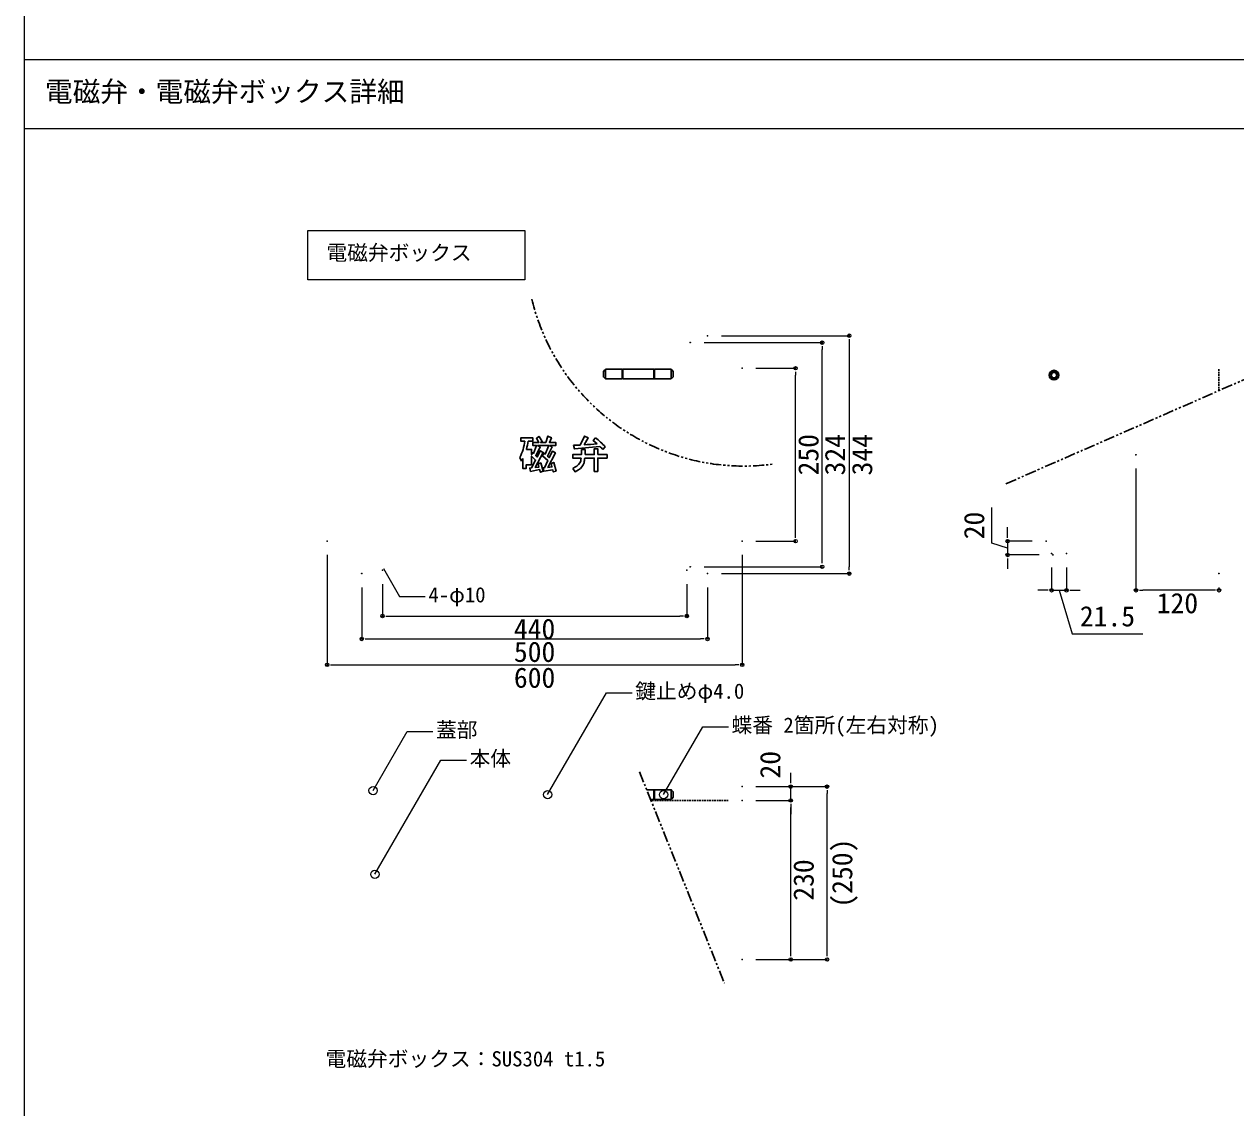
# Model space of a CAD drawing. Units: millimetres, scale not verified. Extents: x -81966 to 3947, y -2774 to 2774.
# Drawn here: x -3947 to -2195, y -433 to 1134 of the extents above; entities that cross this region are included whole.
import ezdxf
from ezdxf.enums import TextEntityAlignment as Align

# ---------------------------------------------------------------- set-up
doc = ezdxf.new("R2010")
doc.units = ezdxf.units.MM
doc.header["$LTSCALE"] = 2
doc.header["$PDMODE"] = 32
doc.header["$PDSIZE"] = 0.4
doc.linetypes.add('DASHED1', pattern=[1.8, 1.2, -0.6])
doc.linetypes.add('USER6', pattern=[15.5, 8, -1.5, 1.5, -1.5, 1.5, -1.5])
for name, color, linetype, lineweight in [('0-1_WAKU', 7, 'Continuous', 18), ('0-6_0', 7, 'Continuous', 20), ('0-7_sunpo', 7, 'Continuous', 18), ('0-9_moji', 7, 'Continuous', 18), ('0-E_KANAMONO', 4, 'Continuous', 30)]:
    doc.layers.add(name, color=color, linetype=linetype, lineweight=lineweight)
doc.layers.add('0-8_Defpoints', color=7, linetype='Continuous')
doc.styles.add('ＭＳ ゴシック', font='')
doc.styles.get('ＭＳ ゴシック').set_extended_font_data('MS Gothic')

# ---------------------------------------------------------------- blocks, each defined once
blk = doc.blocks.new('_Dot')
at = {"layer": '0-6_0'}
for p, q in [((-0.5, 0), (-1, 0)), ((0.25, 0), (-0.25, 0))]:
    blk.add_line(p, q, dxfattribs=at)
blk.add_circle((0, 0), 0.25, dxfattribs=at)
blk = doc.blocks.new('D1')
at = {"layer": '0-7_sunpo', "lineweight": 20}
for p, q in [((38365.638, 24123.379), (38365.638, 23964.556)), ((38965.638, 24123.379), (38965.638, 23964.556)), ((38375.638, 23964.556), (38955.638, 23964.556))]:
    blk.add_line(p, q, dxfattribs=at)
at = {"layer": '0-8_Defpoints'}
for p in [(38365.638, 24143.379), (38965.638, 24143.379), (38965.638, 23964.556)]:
    blk.add_point(p, dxfattribs=at)
at = {"layer": '0-7_sunpo', "xscale": 10, "yscale": 10, "rotation": 180}
blk.add_blockref('_Dot', (38365.638, 23964.556), dxfattribs=at)
at = {"layer": '0-7_sunpo', "xscale": 10, "yscale": 10}
blk.add_blockref('_Dot', (38965.638, 23964.556), dxfattribs=at)
at = {"layer": '0-7_sunpo', "style": 'ＭＳ ゴシック'}
blk.add_text('600', height=29.33, dxfattribs=at).set_placement((38635.638, 23922.556), align=Align.BOTTOM_LEFT)
blk = doc.blocks.new('D2')
at = {"layer": '0-7_sunpo', "lineweight": 20}
for p, q in [((38415.638, 24076.379), (38415.638, 24001.958)), ((38915.638, 24076.379), (38915.638, 24001.958)), ((38425.638, 24001.958), (38905.638, 24001.958))]:
    blk.add_line(p, q, dxfattribs=at)
at = {"layer": '0-8_Defpoints'}
for p in [(38415.638, 24096.379), (38915.638, 24096.379), (38915.638, 24001.958)]:
    blk.add_point(p, dxfattribs=at)
at = {"layer": '0-7_sunpo', "xscale": 10, "yscale": 10, "rotation": 180}
blk.add_blockref('_Dot', (38415.638, 24001.958), dxfattribs=at)
at = {"layer": '0-7_sunpo', "xscale": 10, "yscale": 10}
blk.add_blockref('_Dot', (38915.638, 24001.958), dxfattribs=at)
at = {"layer": '0-7_sunpo', "style": 'ＭＳ ゴシック'}
blk.add_text('500', height=29.33, dxfattribs=at).set_placement((38635.638, 23959.958), align=Align.BOTTOM_LEFT)
blk = doc.blocks.new('D3')
at = {"layer": '0-7_sunpo', "lineweight": 20}
for p, q in [((38445.638, 24081.379), (38445.638, 24035.089)), ((38885.638, 24081.379), (38885.638, 24035.089)), ((38455.638, 24035.089), (38875.638, 24035.089))]:
    blk.add_line(p, q, dxfattribs=at)
at = {"layer": '0-8_Defpoints'}
for p in [(38445.638, 24101.379), (38885.638, 24101.379), (38885.638, 24035.089)]:
    blk.add_point(p, dxfattribs=at)
at = {"layer": '0-7_sunpo', "xscale": 10, "yscale": 10, "rotation": 180}
blk.add_blockref('_Dot', (38445.638, 24035.089), dxfattribs=at)
at = {"layer": '0-7_sunpo', "xscale": 10, "yscale": 10}
blk.add_blockref('_Dot', (38885.638, 24035.089), dxfattribs=at)
at = {"layer": '0-7_sunpo', "style": 'ＭＳ ゴシック'}
blk.add_text('440', height=29.33, dxfattribs=at).set_placement((38635.638, 23993.089), align=Align.BOTTOM_LEFT)
blk = doc.blocks.new('D4')
at = {"layer": '0-7_sunpo', "lineweight": 20}
for p, q in [((38985.638, 24393.379), (39042.891, 24393.379)), ((39042.891, 24153.379), (39042.891, 24383.379)), ((38985.638, 24143.379), (39042.891, 24143.379))]:
    blk.add_line(p, q, dxfattribs=at)
at = {"layer": '0-8_Defpoints'}
for p in [(38965.638, 24393.379), (39042.891, 24393.379), (38965.638, 24143.379)]:
    blk.add_point(p, dxfattribs=at)
at = {"layer": '0-7_sunpo', "xscale": 10, "yscale": 10}
for p, rotation in [((39042.891, 24393.379), 90), ((39042.891, 24143.379), 270)]:
    blk.add_blockref('_Dot', p, dxfattribs=dict(at, rotation=rotation))
at = {"layer": '0-7_sunpo', "style": 'ＭＳ ゴシック'}
blk.add_text('250', height=29.33, rotation=90, dxfattribs=at).set_placement((39084.891, 24238.379), align=Align.BOTTOM_LEFT)
blk = doc.blocks.new('D5')
at = {"layer": '0-7_sunpo', "lineweight": 20}
for p, q in [((38910.638, 24430.379), (39081.363, 24430.379)), ((39081.363, 24116.379), (39081.363, 24420.379)), ((38910.638, 24106.379), (39081.363, 24106.379))]:
    blk.add_line(p, q, dxfattribs=at)
at = {"layer": '0-8_Defpoints'}
for p in [(38890.638, 24430.379), (39081.363, 24430.379), (38890.638, 24106.379)]:
    blk.add_point(p, dxfattribs=at)
at = {"layer": '0-7_sunpo', "xscale": 10, "yscale": 10}
for p, rotation in [((39081.363, 24430.379), 90), ((39081.363, 24106.379), 270)]:
    blk.add_blockref('_Dot', p, dxfattribs=dict(at, rotation=rotation))
at = {"layer": '0-7_sunpo', "style": 'ＭＳ ゴシック'}
blk.add_text('324', height=29.33, rotation=90, dxfattribs=at).set_placement((39123.363, 24238.379), align=Align.BOTTOM_LEFT)
blk = doc.blocks.new('D6')
at = {"layer": '0-7_sunpo', "lineweight": 20}
for p, q in [((38935.638, 24440.379), (39120.529, 24440.379)), ((39120.529, 24430.379), (39120.529, 24106.379)), ((38935.638, 24096.379), (39120.529, 24096.379))]:
    blk.add_line(p, q, dxfattribs=at)
at = {"layer": '0-8_Defpoints'}
for p in [(38915.638, 24440.379), (38915.638, 24096.379), (39120.529, 24096.379)]:
    blk.add_point(p, dxfattribs=at)
at = {"layer": '0-7_sunpo', "xscale": 10, "yscale": 10}
for p, rotation in [((39120.529, 24440.379), 90), ((39120.529, 24096.379), 270)]:
    blk.add_blockref('_Dot', p, dxfattribs=dict(at, rotation=rotation))
at = {"layer": '0-7_sunpo', "style": 'ＭＳ ゴシック'}
blk.add_text('344', height=29.33, rotation=90, dxfattribs=at).set_placement((39162.529, 24238.379), align=Align.BOTTOM_LEFT)
blk = doc.blocks.new('D7')
at = {"layer": '0-7_sunpo', "lineweight": 20}
for p, q in [((39349.468, 24153.379), (39349.468, 24163.379)), ((39385.104, 24143.379), (39349.468, 24143.379)), ((39349.468, 24143.379), (39349.468, 24123.379)), ((39349.468, 24143.379), (39349.468, 24123.379)), ((39395.104, 24123.379), (39349.468, 24123.379)), ((39349.468, 24113.379), (39349.468, 24103.379))]:
    blk.add_line(p, q, dxfattribs=at)
blk.add_lwpolyline([(39349.468, 24133.379), (39326.468, 24140.279), (39326.468, 24191.792)], dxfattribs=at)
at = {"layer": '0-8_Defpoints'}
for p in [(39405.104, 24143.379), (39349.468, 24123.379), (39415.104, 24123.379)]:
    blk.add_point(p, dxfattribs=at)
at = {"layer": '0-7_sunpo', "xscale": 10, "yscale": 10}
for p, rotation in [((39349.468, 24143.379), 270), ((39349.468, 24123.379), 90)]:
    blk.add_blockref('_Dot', p, dxfattribs=dict(at, rotation=rotation))
at = {"layer": '0-7_sunpo', "style": 'ＭＳ ゴシック'}
blk.add_text('20', height=29.33, rotation=90, dxfattribs=at).set_placement((39324.468, 24146.035), align=Align.BOTTOM_LEFT)
blk = doc.blocks.new('D8')
at = {"layer": '0-7_sunpo', "lineweight": 20}
for p, q in [((39413.104, 24105.379), (39413.104, 24072.338)), ((39434.604, 24105.379), (39434.604, 24072.338)), ((39403.104, 24072.338), (39393.104, 24072.338)), ((39413.104, 24072.338), (39434.604, 24072.338)), ((39413.104, 24072.338), (39434.604, 24072.338)), ((39444.604, 24072.338), (39454.604, 24072.338))]:
    blk.add_line(p, q, dxfattribs=at)
blk.add_lwpolyline([(39423.854, 24072.338), (39442.754, 24009.338), (39545.231, 24009.338)], dxfattribs=at)
at = {"layer": '0-8_Defpoints'}
for p in [(39413.104, 24125.379), (39434.604, 24125.379), (39434.604, 24072.338)]:
    blk.add_point(p, dxfattribs=at)
at = {"layer": '0-7_sunpo', "xscale": 10, "yscale": 10}
blk.add_blockref('_Dot', (39413.104, 24072.338), dxfattribs=at)
at = {"layer": '0-7_sunpo', "xscale": 10, "yscale": 10, "rotation": 180}
blk.add_blockref('_Dot', (39434.604, 24072.338), dxfattribs=at)
at = {"layer": '0-7_sunpo', "style": 'ＭＳ ゴシック'}
blk.add_text('21.5', height=29.33, dxfattribs=at).set_placement((39453.993, 24011.338), align=Align.BOTTOM_LEFT)
blk = doc.blocks.new('D9')
at = {"layer": '0-7_sunpo', "lineweight": 20}
for p, q in [((39535.104, 24248.379), (39535.104, 24072.338)), ((39645.104, 24072.338), (39545.104, 24072.338)), ((39655.104, 24076.379), (39655.104, 24072.338))]:
    blk.add_line(p, q, dxfattribs=at)
at = {"layer": '0-8_Defpoints'}
for p in [(39535.104, 24268.379), (39655.104, 24096.379), (39535.104, 24072.338)]:
    blk.add_point(p, dxfattribs=at)
at = {"layer": '0-7_sunpo', "xscale": 10, "yscale": 10, "rotation": 180}
blk.add_blockref('_Dot', (39535.104, 24072.338), dxfattribs=at)
at = {"layer": '0-7_sunpo', "xscale": 10, "yscale": 10}
blk.add_blockref('_Dot', (39655.104, 24072.338), dxfattribs=at)
at = {"layer": '0-7_sunpo', "style": 'ＭＳ ゴシック'}
blk.add_text('120', height=29.33, dxfattribs=at).set_placement((39565.104, 24030.338), align=Align.BOTTOM_LEFT)
blk = doc.blocks.new('D10')
at = {"layer": '0-7_sunpo', "lineweight": 20}
for p, q in [((38985.638, 23788.471), (39088.37, 23788.471)), ((39088.37, 23548.471), (39088.37, 23778.471)), ((38985.638, 23538.471), (39088.37, 23538.471))]:
    blk.add_line(p, q, dxfattribs=at)
at = {"layer": '0-8_Defpoints'}
for p in [(38965.638, 23788.471), (39088.37, 23788.471), (38965.638, 23538.471)]:
    blk.add_point(p, dxfattribs=at)
at = {"layer": '0-7_sunpo', "xscale": 10, "yscale": 10}
for p, rotation in [((39088.37, 23788.471), 90), ((39088.37, 23538.471), 270)]:
    blk.add_blockref('_Dot', p, dxfattribs=dict(at, rotation=rotation))
at = {"layer": '0-7_sunpo', "style": 'ＭＳ ゴシック'}
blk.add_text('(250)', height=29.33, rotation=90, dxfattribs=at).set_placement((39133.72, 23613.471), align=Align.BOTTOM_LEFT)
blk = doc.blocks.new('D11')
at = {"layer": '0-7_sunpo', "lineweight": 20}
for p, q in [((38985.638, 23768.471), (39035.873, 23768.471)), ((39035.873, 23548.471), (39035.873, 23758.471)), ((38985.638, 23538.471), (39035.873, 23538.471))]:
    blk.add_line(p, q, dxfattribs=at)
at = {"layer": '0-8_Defpoints'}
for p in [(38965.638, 23768.471), (39035.873, 23768.471), (38965.638, 23538.471)]:
    blk.add_point(p, dxfattribs=at)
at = {"layer": '0-7_sunpo', "xscale": 10, "yscale": 10}
for p, rotation in [((39035.873, 23768.471), 90), ((39035.873, 23538.471), 270)]:
    blk.add_blockref('_Dot', p, dxfattribs=dict(at, rotation=rotation))
at = {"layer": '0-7_sunpo', "style": 'ＭＳ ゴシック'}
blk.add_text('230', height=29.33, rotation=90, dxfattribs=at).set_placement((39077.873, 23623.471), align=Align.BOTTOM_LEFT)
blk = doc.blocks.new('D12')
at = {"layer": '0-7_sunpo', "lineweight": 20}
for p, q in [((39035.873, 23798.471), (39035.873, 23808.471)), ((38985.638, 23788.471), (39035.873, 23788.471)), ((39035.873, 23768.471), (39035.873, 23788.471)), ((38985.638, 23768.471), (39035.873, 23768.471)), ((39035.873, 23758.471), (39035.873, 23748.471))]:
    blk.add_line(p, q, dxfattribs=at)
at = {"layer": '0-8_Defpoints'}
for p in [(38965.638, 23788.471), (39035.873, 23788.471), (38965.638, 23768.471)]:
    blk.add_point(p, dxfattribs=at)
at = {"layer": '0-7_sunpo', "xscale": 10, "yscale": 10}
for p, rotation in [((39035.873, 23788.471), 270), ((39035.873, 23768.471), 90)]:
    blk.add_blockref('_Dot', p, dxfattribs=dict(at, rotation=rotation))
at = {"layer": '0-7_sunpo', "style": 'ＭＳ ゴシック'}
blk.add_text('20', height=29.33, rotation=90, dxfattribs=at).set_placement((39029.6, 23800.142), align=Align.BOTTOM_LEFT)

msp = doc.modelspace()

# ---------------------------------------------------------------- linework, layer by layer
at = {"layer": '0-1_WAKU'}
for p, q in [((-3947.25, 1083), (3947.25, 1083)), ((-3947.25, 983), (3947.25, 983))]:
    msp.add_line(p, q, dxfattribs=at)
for points in [[(-3947.25, -2774), (3947.25, -2774), (3947.25, 2774), (-3947.25, 2774)], [(-3537.388, 835.735), (-3223.177, 835.735), (-3223.177, 764.37), (-3537.388, 764.37)]]:
    msp.add_lwpolyline(points, close=True, dxfattribs=at)
at = {"layer": '0-9_moji', "color": 4}
for points in [[(-3427.978, 346.882), (-3404.569, 306.337), (-3367.293, 306.337)], [(-3190.417, 19.91), (-3105.499, 166.993), (-3068.223, 166.993)], [(-3442.854, 25.759), (-3393.653, 110.979), (-3356.377, 110.979)], [(-3022.817, 19.91), (-2966.266, 117.86), (-2928.99, 117.86)], [(-3440.226, -95.254), (-3345.064, 69.572), (-3307.788, 69.572)]]:
    msp.add_lwpolyline(points, dxfattribs=at)
for centre in [(-3442.854, 25.759), (-3190.417, 19.91), (-3022.817, 19.91), (-3440.226, -95.254)]:
    msp.add_circle(centre, 6, dxfattribs=at)
at = {"layer": '0-E_KANAMONO'}
for p, q in [((-3082.716, 633.944), (-3081.716, 633.944)), ((-3035.716, 633.944), (-3036.716, 633.944)), ((-3082.716, 621.944), (-3081.716, 621.944)), ((-3035.716, 621.944), (-3036.716, 621.944)), ((-3110.69, 518.839), (-3107.178, 522.852)), ((-3228.087, 502.183), (-3230.846, 507.533)), ((-3035.716, 26.036), (-3036.716, 26.036)), ((-3035.716, 14.036), (-3036.716, 14.036))]:
    msp.add_line(p, q, dxfattribs=at)
at = {"layer": '0-E_KANAMONO', "linetype": 'DASHED1'}
for p, q in [((-2219.75, 634.944), (-2219.75, 604.058)), ((-2929.216, 11.536), (-3040.983, 11.536))]:
    msp.add_line(p, q, dxfattribs=at)
at = {"layer": '0-E_KANAMONO', "linetype": 'USER6'}
for p, q in [((-2527.801, 469.294), (-2164.177, 628.369)), ((-3057.613, 52.937), (-2934.888, -252.583))]:
    msp.add_line(p, q, dxfattribs=at)
at = {"layer": '0-E_KANAMONO'}
for points in [[(-3106.716, 621.944), (-3107.716, 621.944), (-3109.716, 623.944), (-3109.716, 631.944), (-3107.716, 633.944), (-3106.716, 633.944)], [(-3011.716, 633.944), (-3010.716, 633.944), (-3008.716, 631.944), (-3008.716, 623.944), (-3010.716, 621.944), (-3011.716, 621.944)], [(-3223.36, 531.166), (-3229.284, 531.166), (-3229.284, 535.625), (-3211.673, 535.625), (-3211.673, 531.166), (-3218.435, 531.166)], [(-3221.163, 519.156), (-3213.557, 519.156), (-3213.557, 511.508), (-3211.903, 514.221), (-3211.026, 513.344), (-3206.364, 524.722), (-3211.673, 524.722), (-3211.673, 529.181), (-3203.03, 529.181), (-3206.768, 535.093), (-3202.756, 537.851), (-3198.298, 530.675), (-3200.575, 529.181), (-3193.121, 529.181), (-3190.05, 538.297), (-3184.922, 535.814), (-3187.815, 529.181), (-3178.68, 529.181), (-3178.68, 524.722), (-3187.916, 524.722)], [(-3137.853, 525.682), (-3131.814, 535.573), (-3136.942, 538.457), (-3143.596, 525.385)], [(-3121.473, 535.781), (-3124.789, 531.991), (-3118.632, 527.025)], [(-3187.916, 524.722), (-3184.03, 522.657), (-3190.416, 509.14), (-3188.027, 507.169), (-3183.488, 516.45), (-3179.252, 514.068), (-3189.94, 493.132), (-3184.197, 493.724), (-3185.564, 498.735), (-3181.551, 500.177), (-3178.234, 487.832), (-3182.247, 486.577), (-3183.067, 489.584), (-3195.735, 487.505), (-3196.96, 492.409), (-3195.156, 492.595), (-3190.079, 502.976), (-3198.075, 509.762), (-3195.766, 513.552), (-3194.036, 512.126), (-3188.884, 524.722), (-3204.883, 524.722), (-3201.418, 522.881), (-3207.61, 509.931), (-3205.722, 508.044), (-3201.07, 517.119), (-3196.835, 514.737), (-3208.24, 493.062), (-3203.087, 493.628), (-3204.339, 498.066), (-3200.327, 499.508), (-3196.96, 487.387), (-3200.973, 486.132), (-3202.021, 489.848), (-3215.129, 487.266), (-3216.355, 492.17), (-3213.709, 492.461), (-3207.969, 503.659), (-3213.557, 509.396), (-3213.557, 496.726)], [(-3142.07, 506.615), (-3154.216, 506.615), (-3154.216, 511.519), (-3141.57, 511.519), (-3141.397, 518.839), (-3136.269, 518.839)], [(-3153.102, 524.996), (-3151.82, 519.869), (-3114.885, 523.455)], [(-3117.971, 511.519), (-3104.503, 511.519), (-3104.503, 506.615), (-3117.971, 506.615), (-3117.971, 487.183), (-3123.099, 487.183), (-3123.099, 506.615), (-3136.764, 506.615)], [(-3136.352, 511.519), (-3123.099, 511.519), (-3123.099, 519.954), (-3117.971, 519.954), (-3117.971, 511.519)], [(-3213.557, 496.726), (-3221.592, 496.726), (-3221.592, 491.259), (-3226.274, 491.259), (-3226.274, 505.809)], [(-3145.718, 489.674), (-3150.705, 486.738), (-3153.771, 491.642)], [(-3041.585, 13.036), (-3036.716, 13.036), (-3036.716, 27.036), (-3047.209, 27.036)], [(-3011.716, 26.036), (-3010.716, 26.036), (-3008.716, 24.036), (-3008.716, 16.036), (-3010.716, 14.036), (-3011.716, 14.036)]]:
    msp.add_lwpolyline(points, dxfattribs=at)
for points in [[(-3082.716, 620.944), (-3082.716, 634.944), (-3106.716, 634.944), (-3106.716, 620.944)], [(-3081.716, 620.944), (-3036.716, 620.944), (-3036.716, 634.944), (-3081.716, 634.944)], [(-3011.716, 620.944), (-3011.716, 634.944), (-3035.716, 634.944), (-3035.716, 620.944)], [(-3011.716, 13.036), (-3011.716, 27.036), (-3035.716, 27.036), (-3035.716, 13.036)]]:
    msp.add_lwpolyline(points, close=True, dxfattribs=at)
for radius in [7, 6, 4]:
    msp.add_circle((-2458.25, 626.444), radius, dxfattribs=at)
at = {"layer": '0-E_KANAMONO', "linetype": 'USER6'}
msp.add_arc((-2906.838, 810.229), 315.239, 193.55332, 277.47044, dxfattribs=at)
at = {"layer": '0-E_KANAMONO'}
for centre, radius, start, end in [((-3290.501, 539.432), 67.648, 331.86571, 352.98101), ((-3310.86, 545.849), 93.585, 343.42739, 350.97286), ((-3176.753, 1220.729), 696.135, 273.20335, 274.78924), ((-3168.766, 469.13), 81.726, 41.09813, 54.64234), ((-3176.753, 1220.729), 696.135, 271.94701, 272.73008), ((-3220.638, 516.133), 84.412, 356.86666, 1.83748), ((-3171.502, 467.781), 79.404, 40.01726, 44.51879), ((-3310.86, 545.849), 93.585, 332.18634, 334.66882), ((-3164.159, 514.334), 24.957, 294.59855, 324.37606), ((-3153.92, 504.218), 16.698, 299.42067, 344.50742), ((-3149.552, 503.867), 6.987, 324.37606, 350.43026), ((-3259.895, 522.47), 118.887, 350.43026, 352.33599), ((-3220.638, 516.133), 84.412, 348.81442, 353.52579)]:
    msp.add_arc(centre, radius, start, end, dxfattribs=at)

# ---------------------------------------------------------------- block references
at = {"layer": '0-7_sunpo'}
for name in ['D6', 'D5', 'D4', 'D9', 'D7', 'D1', 'D8', 'D2', 'D3', 'D12', 'D10', 'D11']:
    msp.add_blockref(name, (-41874.854, -23756.935), dxfattribs=at)

# ---------------------------------------------------------------- texts
at = {"layer": '0-9_moji', "style": 'ＭＳ ゴシック'}
for s, height, p in [('電磁弁・電磁弁ボックス詳細', 29.33, (-3917.25, 1013)), ('電磁弁ボックス', 21.99, (-3510.333, 785.855)), ('4-φ10', 21.99, (-3362.793, 291.337)), ('鍵止めφ4.0', 21.99, (-3063.723, 151.993)), ('蓋部', 21.99, (-3351.877, 95.979)), ('蝶番 2箇所(左右対称)', 21.99, (-2924.49, 102.86)), ('本体', 21.99, (-3303.288, 54.572)), ('電磁弁ボックス：SUS304 t1.5', 21.99, (-3511.614, -379.642))]:
    msp.add_text(s, height=height, dxfattribs=at).set_placement(p, align=Align.BOTTOM_LEFT)

doc.saveas('drawing.dxf')
